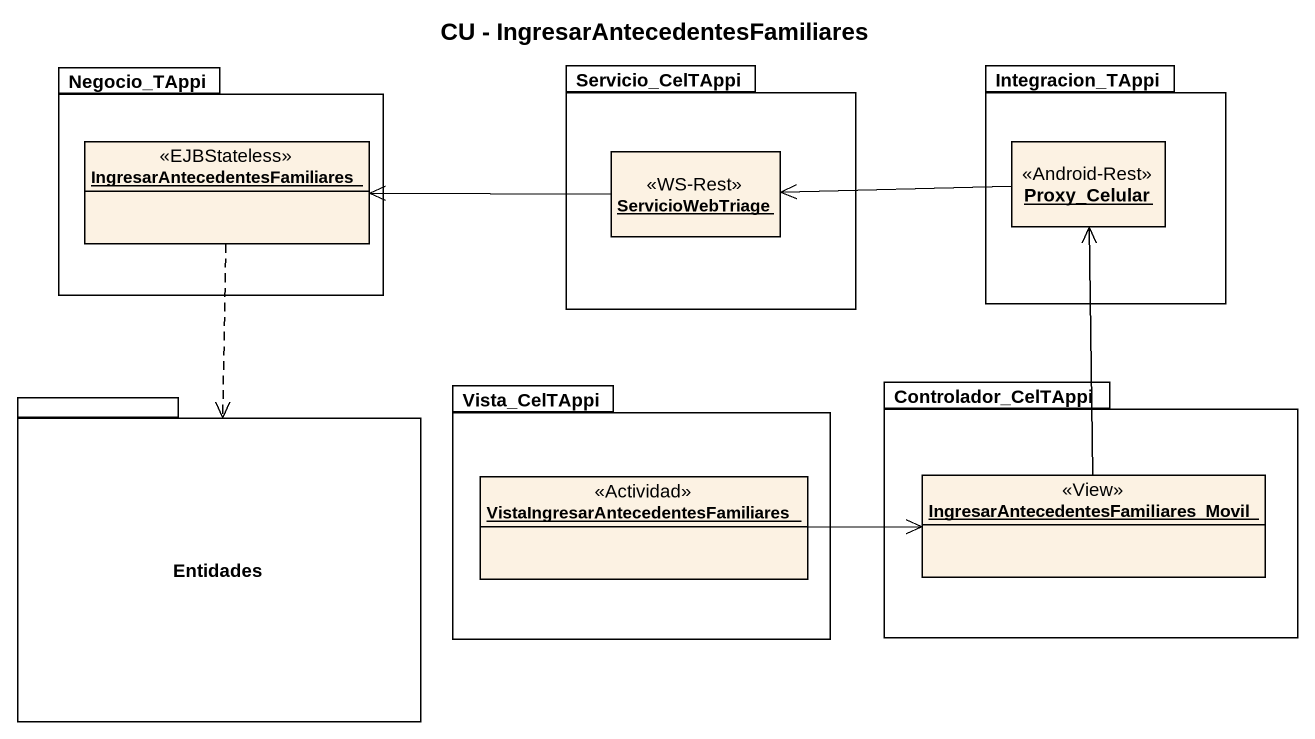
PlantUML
@startuml
title CU - IngresarAntecedentesFamiliares
hide circle
hide empty members
package Negocio_TAppi {
  object "IngresarAntecedentesFamiliares" as IngresarAntecedentesFamiliar <<EJBStateless>>
}
package Servicio_CelTAppi {
  object ServicioWebTriage <<WS-Rest>>
}
package Integracion_TAppi {
  object Proxy_Celular <<Android-Rest>>
}
package Entidades {
}
package Vista_CelTAppi {
  object "VistaIngresarAntecedentesFamiliares" as VistaIngresarAntecedentesFam <<Actividad>>
}
package Controlador_CelTAppi {
  object "IngresarAntecedentesFamiliares_Movil" as IngresarAntecedentesFamiliar_2 <<View>>
}
IngresarAntecedentesFamiliar ..> Entidades
ServicioWebTriage -left-> IngresarAntecedentesFamiliar
Proxy_Celular -left-> ServicioWebTriage
VistaIngresarAntecedentesFam -right-> IngresarAntecedentesFamiliar_2
IngresarAntecedentesFamiliar_2 -up-> Proxy_Celular
@enduml
